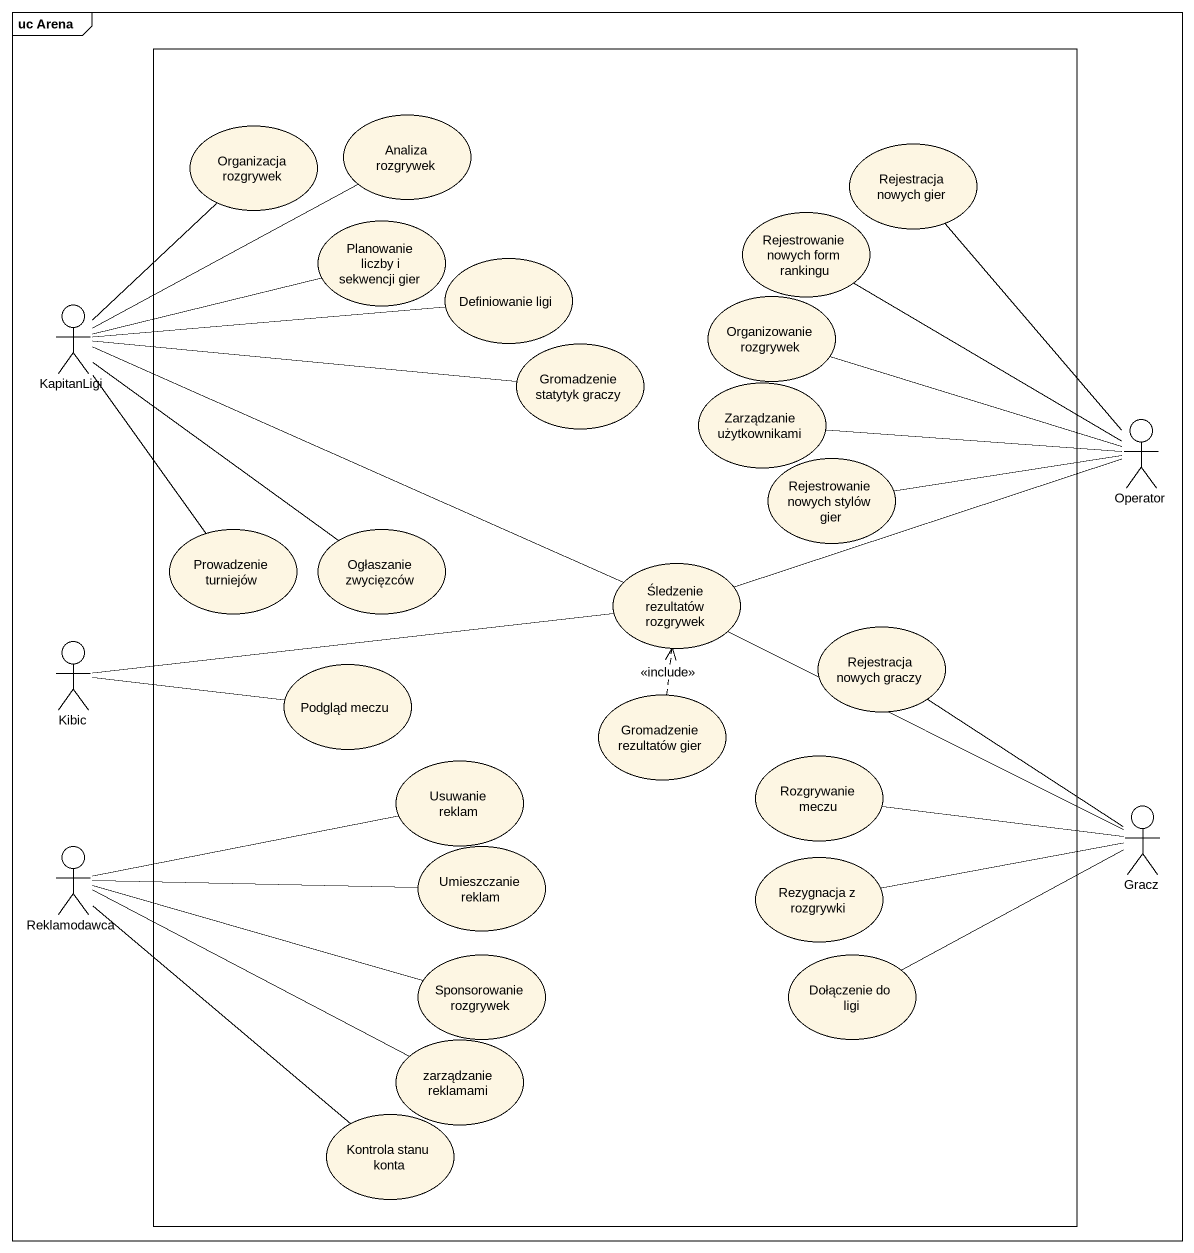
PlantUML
@startuml
mainframe uc Arena
rectangle " " as rectangle1 {
  usecase "Organizacja rozgrywek" as Organizacja_rozgrywek
  usecase "Analiza rozgrywek" as Analiza_rozgrywek
  usecase "Rejestracja nowych gier" as Rejestracja_nowych_gier
  usecase "Planowanie liczby i sekwencji gier" as Planowanie_liczby_i
  usecase "Rejestrowanie nowych form rankingu" as Rejestrowanie_nowych_form
  usecase "Definiowanie ligi" as Definiowanie_ligi
  usecase "Gromadzenie statytyk graczy" as Gromadzenie_statytyk_graczy
  usecase "Organizowanie rozgrywek" as Organizowanie_rozgrywek
  usecase "Zarządzanie użytkownikami" as Zarządzanie_użytkownikami
  usecase "Rejestrowanie nowych stylów gier" as Rejestrowanie_nowych_stylów
  usecase "Prowadzenie turniejów" as Prowadzenie_turniejów
  usecase "Ogłaszanie zwycięzców" as Ogłaszanie_zwycięzców
  usecase "Śledzenie rezultatów rozgrywek" as Śledzenie_rezultatów
  usecase "Podgląd meczu" as Podgląd_meczu
  usecase "Rejestracja nowych graczy" as Rejestracja_nowych_graczy
  usecase "Gromadzenie rezultatów gier" as Gromadzenie_rezultatów_gier
  usecase "Usuwanie reklam" as Usuwanie_reklam
  usecase "Rozgrywanie meczu" as Rozgrywanie_meczu
  usecase "Umieszczanie reklam" as Umieszczanie_reklam
  usecase "Rezygnacja z rozgrywki" as Rezygnacja_z_rozgrywki
  usecase "Sponsorowanie rozgrywek" as Sponsorowanie_rozgrywek
  usecase "Dołączenie do ligi" as Dołączenie_do_ligi
  usecase "zarządzanie reklamami" as zarządzanie_reklamami
  usecase "Kontrola stanu konta" as Kontrola_stanu_konta
}
actor KapitanLigi
actor Operator
actor Kibic
actor Gracz
actor Reklamodawca
KapitanLigi -up- Organizacja_rozgrywek
KapitanLigi -up- Analiza_rozgrywek
KapitanLigi -right- Planowanie_liczby_i
KapitanLigi -right- Definiowanie_ligi
KapitanLigi -right- Gromadzenie_statytyk_graczy
KapitanLigi -- Prowadzenie_turniejów
KapitanLigi -- Ogłaszanie_zwycięzców
KapitanLigi -right- Śledzenie_rezultatów
Operator -up- Rejestracja_nowych_gier
Operator -up- Rejestrowanie_nowych_form
Operator -left- Organizowanie_rozgrywek
Operator -left- Zarządzanie_użytkownikami
Operator -left- Rejestrowanie_nowych_stylów
Operator -left- Śledzenie_rezultatów
Kibic -right- Śledzenie_rezultatów
Kibic -right- Podgląd_meczu
Gromadzenie_rezultatów_gier .up.> Śledzenie_rezultatów : <<include>>
Gracz -left- Śledzenie_rezultatów
Gracz -up- Rejestracja_nowych_graczy
Gracz -left- Rozgrywanie_meczu
Gracz -left- Rezygnacja_z_rozgrywki
Gracz -left- Dołączenie_do_ligi
Reklamodawca -right- Usuwanie_reklam
Reklamodawca -right- Umieszczanie_reklam
Reklamodawca -right- Sponsorowanie_rozgrywek
Reklamodawca -right- zarządzanie_reklamami
Reklamodawca -- Kontrola_stanu_konta
@enduml
